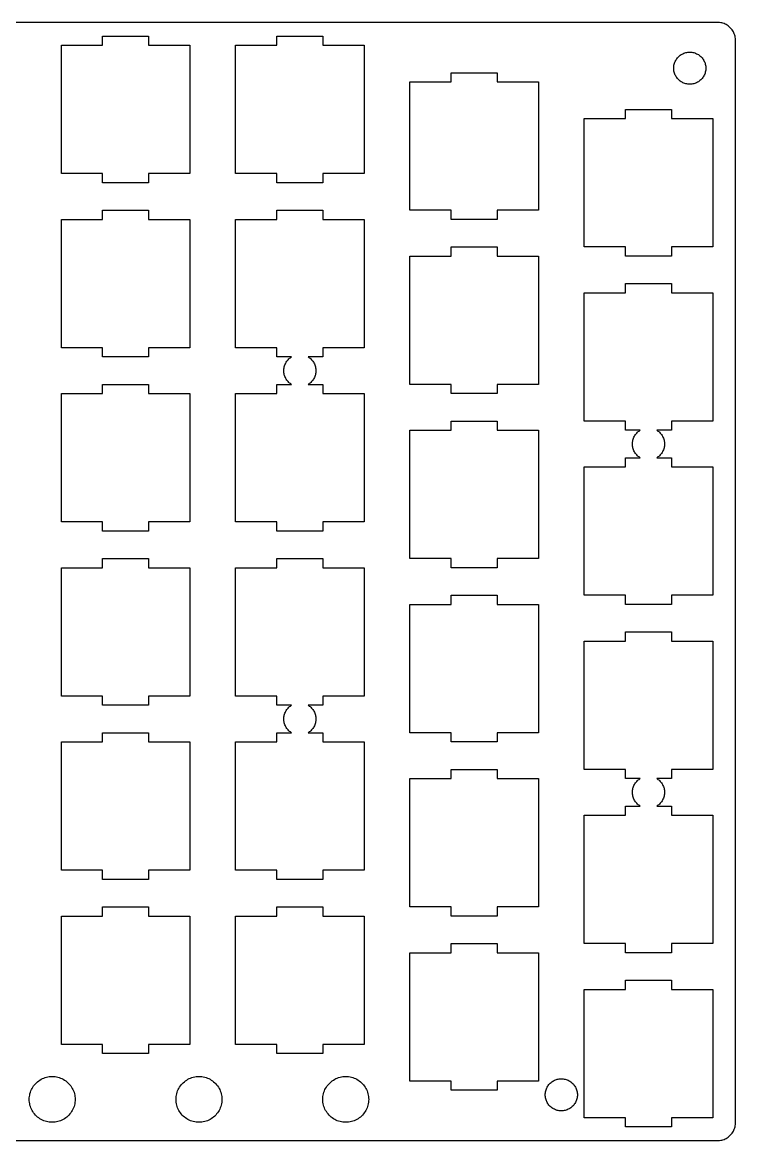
# Model space of a CAD drawing. Header units: metres. Extents: x 0 to 133, y 0 to 122.
# Drawn here: x 55.2 to 133, y 0 to 122 of the extents above; entities that cross this region are included whole.
import ezdxf

# ---------------------------------------------------------------- set-up
doc = ezdxf.new("R2010")
doc.units = ezdxf.units.M

msp = doc.modelspace()

# ---------------------------------------------------------------- linework, layer by layer
for p, q in [((131, 122), (2, 122)), ((131.126, 121.996), (131, 122)), ((131.251, 121.984), (131.126, 121.996)), ((131.375, 121.965), (131.251, 121.984)), ((131.497, 121.937), (131.375, 121.965)), ((131.618, 121.902), (131.497, 121.937)), ((131.736, 121.86), (131.618, 121.902)), ((131.852, 121.81), (131.736, 121.86)), ((131.964, 121.753), (131.852, 121.81)), ((132.072, 121.689), (131.964, 121.753)), ((132.176, 121.618), (132.072, 121.689)), ((132.275, 121.541), (132.176, 121.618)), ((132.369, 121.458), (132.275, 121.541)), ((132.458, 121.369), (132.369, 121.458)), ((132.541, 121.275), (132.458, 121.369)), ((132.618, 121.176), (132.541, 121.275)), ((132.689, 121.072), (132.618, 121.176)), ((132.753, 120.964), (132.689, 121.072)), ((132.81, 120.852), (132.753, 120.964)), ((132.86, 120.736), (132.81, 120.852)), ((64, 119.5), (64, 120.5)), ((64, 120.5), (69, 120.5)), ((69, 120.5), (69, 119.5)), ((83, 119.5), (83, 120.5)), ((83, 120.5), (88, 120.5)), ((88, 120.5), (88, 119.5)), ((132.902, 120.618), (132.86, 120.736)), ((132.937, 120.497), (132.902, 120.618)), ((132.965, 120.375), (132.937, 120.497)), ((132.984, 120.251), (132.965, 120.375)), ((132.996, 120.126), (132.984, 120.251)), ((133, 120), (132.996, 120.126)), ((133, 2), (133, 120)), ((59.5, 105.5), (59.5, 119.5)), ((59.5, 119.5), (64, 119.5)), ((69, 119.5), (73.5, 119.5)), ((73.5, 119.5), (73.5, 105.5)), ((78.5, 105.5), (78.5, 119.5)), ((78.5, 119.5), (83, 119.5)), ((88, 119.5), (92.5, 119.5)), ((92.5, 119.5), (92.5, 105.5)), ((126.802, 118.276), (126.885, 118.348)), ((126.885, 118.348), (126.971, 118.416)), ((126.971, 118.416), (127.062, 118.478)), ((127.062, 118.478), (127.157, 118.534)), ((127.157, 118.534), (127.255, 118.583)), ((127.255, 118.583), (127.356, 118.627)), ((127.356, 118.627), (127.459, 118.664)), ((127.459, 118.664), (127.565, 118.695)), ((127.565, 118.695), (127.672, 118.719)), ((127.672, 118.719), (127.781, 118.736)), ((127.781, 118.736), (127.89, 118.747)), ((127.89, 118.747), (128, 118.75)), ((128, 118.75), (128.11, 118.747)), ((128.11, 118.747), (128.219, 118.736)), ((128.219, 118.736), (128.328, 118.719)), ((128.328, 118.719), (128.435, 118.695)), ((128.435, 118.695), (128.541, 118.664)), ((128.541, 118.664), (128.644, 118.627)), ((128.644, 118.627), (128.745, 118.583)), ((128.745, 118.583), (128.843, 118.534)), ((128.843, 118.534), (128.938, 118.478)), ((128.938, 118.478), (129.029, 118.416)), ((129.029, 118.416), (129.115, 118.348)), ((129.115, 118.348), (129.198, 118.276)), ((126.253, 117.11), (126.264, 117.219)), ((126.264, 117.219), (126.281, 117.328)), ((126.281, 117.328), (126.305, 117.435)), ((126.305, 117.435), (126.336, 117.541)), ((126.336, 117.541), (126.373, 117.644)), ((126.373, 117.644), (126.417, 117.745)), ((126.417, 117.745), (126.466, 117.843)), ((126.466, 117.843), (126.522, 117.938)), ((126.522, 117.938), (126.584, 118.029)), ((126.584, 118.029), (126.652, 118.115)), ((126.652, 118.115), (126.724, 118.198)), ((126.724, 118.198), (126.802, 118.276)), ((129.198, 118.276), (129.276, 118.198)), ((129.276, 118.198), (129.348, 118.115)), ((129.348, 118.115), (129.416, 118.029)), ((129.416, 118.029), (129.478, 117.938)), ((129.478, 117.938), (129.534, 117.843)), ((129.534, 117.843), (129.583, 117.745)), ((129.583, 117.745), (129.627, 117.644)), ((129.627, 117.644), (129.664, 117.541)), ((129.664, 117.541), (129.695, 117.435)), ((129.695, 117.435), (129.719, 117.328)), ((129.719, 117.328), (129.736, 117.219)), ((129.736, 117.219), (129.747, 117.11)), ((102, 115.5), (102, 116.5)), ((102, 116.5), (107, 116.5)), ((107, 116.5), (107, 115.5)), ((126.25, 117), (126.253, 117.11)), ((126.253, 116.89), (126.25, 117)), ((126.264, 116.781), (126.253, 116.89)), ((126.281, 116.672), (126.264, 116.781)), ((126.305, 116.565), (126.281, 116.672)), ((126.336, 116.459), (126.305, 116.565)), ((126.373, 116.356), (126.336, 116.459)), ((126.417, 116.255), (126.373, 116.356)), ((126.466, 116.157), (126.417, 116.255)), ((126.522, 116.062), (126.466, 116.157)), ((126.584, 115.971), (126.522, 116.062)), ((126.652, 115.885), (126.584, 115.971)), ((129.416, 115.971), (129.348, 115.885)), ((129.478, 116.062), (129.416, 115.971)), ((129.534, 116.157), (129.478, 116.062)), ((129.583, 116.255), (129.534, 116.157)), ((129.627, 116.356), (129.583, 116.255)), ((129.664, 116.459), (129.627, 116.356)), ((129.695, 116.565), (129.664, 116.459)), ((129.719, 116.672), (129.695, 116.565)), ((129.736, 116.781), (129.719, 116.672)), ((129.747, 116.89), (129.736, 116.781)), ((129.747, 117.11), (129.75, 117)), ((129.75, 117), (129.747, 116.89)), ((97.5, 101.5), (97.5, 115.5)), ((97.5, 115.5), (102, 115.5)), ((107, 115.5), (111.5, 115.5)), ((111.5, 115.5), (111.5, 101.5)), ((126.724, 115.802), (126.652, 115.885)), ((126.802, 115.724), (126.724, 115.802)), ((126.885, 115.652), (126.802, 115.724)), ((126.971, 115.584), (126.885, 115.652)), ((127.062, 115.522), (126.971, 115.584)), ((127.157, 115.466), (127.062, 115.522)), ((127.255, 115.417), (127.157, 115.466)), ((127.356, 115.373), (127.255, 115.417)), ((127.459, 115.336), (127.356, 115.373)), ((127.565, 115.305), (127.459, 115.336)), ((127.672, 115.281), (127.565, 115.305)), ((127.781, 115.264), (127.672, 115.281)), ((127.89, 115.253), (127.781, 115.264)), ((128, 115.25), (127.89, 115.253)), ((128.11, 115.253), (128, 115.25)), ((128.219, 115.264), (128.11, 115.253)), ((128.328, 115.281), (128.219, 115.264)), ((128.435, 115.305), (128.328, 115.281)), ((128.541, 115.336), (128.435, 115.305)), ((128.644, 115.373), (128.541, 115.336)), ((128.745, 115.417), (128.644, 115.373)), ((128.843, 115.466), (128.745, 115.417)), ((128.938, 115.522), (128.843, 115.466)), ((129.029, 115.584), (128.938, 115.522)), ((129.115, 115.652), (129.029, 115.584)), ((129.198, 115.724), (129.115, 115.652)), ((129.276, 115.802), (129.198, 115.724)), ((129.348, 115.885), (129.276, 115.802)), ((121, 111.5), (121, 112.5)), ((121, 112.5), (126, 112.5)), ((126, 112.5), (126, 111.5)), ((116.5, 97.5), (116.5, 111.5)), ((116.5, 111.5), (121, 111.5)), ((126, 111.5), (130.5, 111.5)), ((130.5, 111.5), (130.5, 97.5)), ((64, 105.5), (59.5, 105.5)), ((64, 104.5), (64, 105.5)), ((73.5, 105.5), (69, 105.5)), ((69, 105.5), (69, 104.5)), ((83, 105.5), (78.5, 105.5)), ((83, 104.5), (83, 105.5)), ((92.5, 105.5), (88, 105.5)), ((88, 105.5), (88, 104.5)), ((69, 104.5), (64, 104.5)), ((88, 104.5), (83, 104.5)), ((64, 100.5), (64, 101.5)), ((64, 101.5), (69, 101.5)), ((69, 101.5), (69, 100.5)), ((83, 100.5), (83, 101.5)), ((83, 101.5), (88, 101.5)), ((88, 101.5), (88, 100.5)), ((102, 101.5), (97.5, 101.5)), ((102, 100.5), (102, 101.5)), ((111.5, 101.5), (107, 101.5)), ((107, 101.5), (107, 100.5)), ((59.5, 86.5), (59.5, 100.5)), ((59.5, 100.5), (64, 100.5)), ((69, 100.5), (73.5, 100.5)), ((73.5, 100.5), (73.5, 86.5)), ((78.5, 86.5), (78.5, 100.5)), ((78.5, 100.5), (83, 100.5)), ((88, 100.5), (92.5, 100.5)), ((92.5, 100.5), (92.5, 86.5)), ((107, 100.5), (102, 100.5)), ((97.5, 82.5), (97.5, 96.5)), ((97.5, 96.5), (102, 96.5)), ((102, 96.5), (102, 97.5)), ((102, 97.5), (107, 97.5)), ((107, 97.5), (107, 96.5)), ((107, 96.5), (111.5, 96.5)), ((111.5, 96.5), (111.5, 82.5)), ((121, 97.5), (116.5, 97.5)), ((121, 96.5), (121, 97.5)), ((126, 96.5), (121, 96.5)), ((130.5, 97.5), (126, 97.5)), ((126, 97.5), (126, 96.5)), ((121, 92.5), (121, 93.5)), ((121, 93.5), (126, 93.5)), ((126, 93.5), (126, 92.5)), ((116.5, 78.5), (116.5, 92.5)), ((116.5, 92.5), (121, 92.5)), ((126, 92.5), (130.5, 92.5)), ((130.5, 92.5), (130.5, 78.5)), ((64, 86.5), (59.5, 86.5)), ((64, 85.5), (64, 86.5)), ((69, 85.5), (64, 85.5)), ((73.5, 86.5), (69, 86.5)), ((69, 86.5), (69, 85.5)), ((83, 86.5), (78.5, 86.5)), ((83, 85.5), (83, 86.5)), ((84.6002, 85.5), (83, 85.5)), ((84.3845, 85.3484), (84.4714, 85.4158)), ((84.4714, 85.4158), (84.5623, 85.4776)), ((84.5623, 85.4776), (84.6002, 85.5)), ((88, 85.5), (86.3998, 85.5)), ((86.3998, 85.5), (86.4377, 85.4776)), ((86.4377, 85.4776), (86.5286, 85.4158)), ((86.5286, 85.4158), (86.6155, 85.3484)), ((92.5, 86.5), (88, 86.5)), ((88, 86.5), (88, 85.5)), ((83.7534, 84.1099), (83.7638, 84.2193)), ((83.7638, 84.2193), (83.781, 84.3279)), ((83.781, 84.3279), (83.805, 84.4352)), ((83.805, 84.4352), (83.8356, 84.5408)), ((83.8356, 84.5408), (83.8729, 84.6442)), ((83.8729, 84.6442), (83.9165, 84.7451)), ((83.9165, 84.7451), (83.9665, 84.8431)), ((83.9665, 84.8431), (84.0224, 84.9377)), ((84.0224, 84.9377), (84.0842, 85.0286)), ((84.0842, 85.0286), (84.1516, 85.1155)), ((84.1516, 85.1155), (84.2243, 85.198)), ((84.2243, 85.198), (84.302, 85.2757)), ((84.302, 85.2757), (84.3845, 85.3484)), ((86.6155, 85.3484), (86.698, 85.2757)), ((86.698, 85.2757), (86.7757, 85.198)), ((86.7757, 85.198), (86.8484, 85.1155)), ((86.8484, 85.1155), (86.9158, 85.0286)), ((86.9158, 85.0286), (86.9776, 84.9377)), ((86.9776, 84.9377), (87.0335, 84.8431)), ((87.0335, 84.8431), (87.0835, 84.7451)), ((87.0835, 84.7451), (87.1271, 84.6442)), ((87.1271, 84.6442), (87.1644, 84.5408)), ((87.1644, 84.5408), (87.195, 84.4352)), ((87.195, 84.4352), (87.219, 84.3279)), ((87.219, 84.3279), (87.2362, 84.2193)), ((87.2362, 84.2193), (87.2465, 84.1099)), ((83.75, 84), (83.7534, 84.1099)), ((83.7534, 83.8901), (83.75, 84)), ((83.7638, 83.7807), (83.7534, 83.8901)), ((83.781, 83.6721), (83.7638, 83.7807)), ((83.805, 83.5648), (83.781, 83.6721)), ((83.8356, 83.4592), (83.805, 83.5648)), ((83.8729, 83.3558), (83.8356, 83.4592)), ((83.9165, 83.2549), (83.8729, 83.3558)), ((83.9665, 83.1569), (83.9165, 83.2549)), ((84.0224, 83.0623), (83.9665, 83.1569)), ((84.0842, 82.9714), (84.0224, 83.0623)), ((84.1516, 82.8845), (84.0842, 82.9714)), ((86.9158, 82.9714), (86.8484, 82.8845)), ((86.9776, 83.0623), (86.9158, 82.9714)), ((87.0335, 83.1569), (86.9776, 83.0623)), ((87.0835, 83.2549), (87.0335, 83.1569)), ((87.1271, 83.3558), (87.0835, 83.2549)), ((87.1644, 83.4592), (87.1271, 83.3558)), ((87.195, 83.5648), (87.1644, 83.4592)), ((87.219, 83.6721), (87.195, 83.5648)), ((87.2362, 83.7807), (87.219, 83.6721)), ((87.2465, 83.8901), (87.2362, 83.7807)), ((87.2465, 84.1099), (87.25, 84)), ((87.25, 84), (87.2465, 83.8901)), ((64, 81.5), (64, 82.5)), ((64, 82.5), (69, 82.5)), ((69, 82.5), (69, 81.5)), ((83, 81.5), (83, 82.5)), ((83, 82.5), (84.6002, 82.5)), ((84.2243, 82.802), (84.1516, 82.8845)), ((84.302, 82.7243), (84.2243, 82.802)), ((84.3845, 82.6516), (84.302, 82.7243)), ((84.4714, 82.5842), (84.3845, 82.6516)), ((84.5623, 82.5224), (84.4714, 82.5842)), ((84.6002, 82.5), (84.5623, 82.5224)), ((86.4377, 82.5224), (86.3998, 82.5)), ((86.3998, 82.5), (88, 82.5)), ((86.5286, 82.5842), (86.4377, 82.5224)), ((86.6155, 82.6516), (86.5286, 82.5842)), ((86.698, 82.7243), (86.6155, 82.6516)), ((86.7757, 82.802), (86.698, 82.7243)), ((86.8484, 82.8845), (86.7757, 82.802)), ((88, 82.5), (88, 81.5)), ((102, 82.5), (97.5, 82.5)), ((102, 81.5), (102, 82.5)), ((111.5, 82.5), (107, 82.5)), ((107, 82.5), (107, 81.5)), ((59.5, 67.5), (59.5, 81.5)), ((59.5, 81.5), (64, 81.5)), ((69, 81.5), (73.5, 81.5)), ((73.5, 81.5), (73.5, 67.5)), ((78.5, 67.5), (78.5, 81.5)), ((78.5, 81.5), (83, 81.5)), ((88, 81.5), (92.5, 81.5)), ((92.5, 81.5), (92.5, 67.5)), ((107, 81.5), (102, 81.5)), ((102, 77.5), (102, 78.5)), ((102, 78.5), (107, 78.5)), ((107, 78.5), (107, 77.5)), ((121, 78.5), (116.5, 78.5)), ((121, 77.5), (121, 78.5)), ((130.5, 78.5), (126, 78.5)), ((126, 78.5), (126, 77.5)), ((97.5, 63.5), (97.5, 77.5)), ((97.5, 77.5), (102, 77.5)), ((107, 77.5), (111.5, 77.5)), ((111.5, 77.5), (111.5, 63.5)), ((122.6, 77.5), (121, 77.5)), ((121.966, 76.8431), (122.022, 76.9377)), ((122.022, 76.9377), (122.084, 77.0286)), ((122.084, 77.0286), (122.152, 77.1155)), ((122.152, 77.1155), (122.224, 77.198)), ((122.224, 77.198), (122.302, 77.2757)), ((122.302, 77.2757), (122.385, 77.3484)), ((122.385, 77.3484), (122.471, 77.4158)), ((122.471, 77.4158), (122.562, 77.4776)), ((122.562, 77.4776), (122.6, 77.5)), ((126, 77.5), (124.4, 77.5)), ((124.4, 77.5), (124.438, 77.4776)), ((124.438, 77.4776), (124.529, 77.4158)), ((124.529, 77.4158), (124.615, 77.3484)), ((124.615, 77.3484), (124.698, 77.2757)), ((124.698, 77.2757), (124.776, 77.198)), ((124.776, 77.198), (124.848, 77.1155)), ((124.848, 77.1155), (124.916, 77.0286)), ((124.916, 77.0286), (124.978, 76.9377)), ((124.978, 76.9377), (125.034, 76.8431)), ((121.75, 76), (121.753, 76.1099)), ((121.753, 75.8901), (121.75, 76)), ((121.753, 76.1099), (121.764, 76.2193)), ((121.764, 75.7807), (121.753, 75.8901)), ((121.764, 76.2193), (121.781, 76.3279)), ((121.781, 75.6721), (121.764, 75.7807)), ((121.781, 76.3279), (121.805, 76.4352)), ((121.805, 75.5648), (121.781, 75.6721)), ((121.805, 76.4352), (121.836, 76.5408)), ((121.836, 76.5408), (121.873, 76.6442)), ((121.873, 76.6442), (121.917, 76.7451)), ((121.917, 76.7451), (121.966, 76.8431)), ((125.034, 76.8431), (125.083, 76.7451)), ((125.083, 76.7451), (125.127, 76.6442)), ((125.127, 76.6442), (125.164, 76.5408)), ((125.164, 76.5408), (125.195, 76.4352)), ((125.195, 76.4352), (125.219, 76.3279)), ((125.219, 75.6721), (125.195, 75.5648)), ((125.219, 76.3279), (125.236, 76.2193)), ((125.236, 75.7807), (125.219, 75.6721)), ((125.236, 76.2193), (125.247, 76.1099)), ((125.247, 75.8901), (125.236, 75.7807)), ((125.247, 76.1099), (125.25, 76)), ((125.25, 76), (125.247, 75.8901)), ((121, 73.5), (121, 74.5)), ((121, 74.5), (122.6, 74.5)), ((121.836, 75.4592), (121.805, 75.5648)), ((121.873, 75.3558), (121.836, 75.4592)), ((121.917, 75.2549), (121.873, 75.3558)), ((121.966, 75.1569), (121.917, 75.2549)), ((122.022, 75.0623), (121.966, 75.1569)), ((122.084, 74.9714), (122.022, 75.0623)), ((122.152, 74.8845), (122.084, 74.9714)), ((122.224, 74.802), (122.152, 74.8845)), ((122.302, 74.7243), (122.224, 74.802)), ((122.385, 74.6516), (122.302, 74.7243)), ((122.471, 74.5842), (122.385, 74.6516)), ((122.562, 74.5224), (122.471, 74.5842)), ((122.6, 74.5), (122.562, 74.5224)), ((124.438, 74.5224), (124.4, 74.5)), ((124.4, 74.5), (126, 74.5)), ((124.529, 74.5842), (124.438, 74.5224)), ((124.615, 74.6516), (124.529, 74.5842)), ((124.698, 74.7243), (124.615, 74.6516)), ((124.776, 74.802), (124.698, 74.7243)), ((124.848, 74.8845), (124.776, 74.802)), ((124.916, 74.9714), (124.848, 74.8845)), ((124.978, 75.0623), (124.916, 74.9714)), ((125.034, 75.1569), (124.978, 75.0623)), ((125.083, 75.2549), (125.034, 75.1569)), ((125.127, 75.3558), (125.083, 75.2549)), ((125.164, 75.4592), (125.127, 75.3558)), ((125.195, 75.5648), (125.164, 75.4592)), ((126, 74.5), (126, 73.5)), ((116.5, 59.5), (116.5, 73.5)), ((116.5, 73.5), (121, 73.5)), ((126, 73.5), (130.5, 73.5)), ((130.5, 73.5), (130.5, 59.5)), ((64, 67.5), (59.5, 67.5)), ((64, 66.5), (64, 67.5)), ((73.5, 67.5), (69, 67.5)), ((69, 67.5), (69, 66.5)), ((83, 67.5), (78.5, 67.5)), ((83, 66.5), (83, 67.5)), ((92.5, 67.5), (88, 67.5)), ((88, 67.5), (88, 66.5)), ((69, 66.5), (64, 66.5)), ((88, 66.5), (83, 66.5)), ((64, 62.5), (64, 63.5)), ((64, 63.5), (69, 63.5)), ((69, 63.5), (69, 62.5)), ((83, 62.5), (83, 63.5)), ((83, 63.5), (88, 63.5)), ((88, 63.5), (88, 62.5)), ((102, 63.5), (97.5, 63.5)), ((102, 62.5), (102, 63.5)), ((111.5, 63.5), (107, 63.5)), ((107, 63.5), (107, 62.5)), ((59.5, 48.5), (59.5, 62.5)), ((59.5, 62.5), (64, 62.5)), ((69, 62.5), (73.5, 62.5)), ((73.5, 62.5), (73.5, 48.5)), ((78.5, 48.5), (78.5, 62.5)), ((78.5, 62.5), (83, 62.5)), ((88, 62.5), (92.5, 62.5)), ((92.5, 62.5), (92.5, 48.5)), ((107, 62.5), (102, 62.5)), ((102, 58.5), (102, 59.5)), ((102, 59.5), (107, 59.5)), ((107, 59.5), (107, 58.5)), ((121, 59.5), (116.5, 59.5)), ((121, 58.5), (121, 59.5)), ((130.5, 59.5), (126, 59.5)), ((126, 59.5), (126, 58.5)), ((97.5, 44.5), (97.5, 58.5)), ((97.5, 58.5), (102, 58.5)), ((107, 58.5), (111.5, 58.5)), ((111.5, 58.5), (111.5, 44.5)), ((126, 58.5), (121, 58.5)), ((121, 54.5), (121, 55.5)), ((121, 55.5), (126, 55.5)), ((126, 55.5), (126, 54.5)), ((116.5, 40.5), (116.5, 54.5)), ((116.5, 54.5), (121, 54.5)), ((126, 54.5), (130.5, 54.5)), ((130.5, 54.5), (130.5, 40.5)), ((64, 48.5), (59.5, 48.5)), ((64, 47.5), (64, 48.5)), ((73.5, 48.5), (69, 48.5)), ((69, 48.5), (69, 47.5)), ((83, 48.5), (78.5, 48.5)), ((83, 47.5), (83, 48.5)), ((92.5, 48.5), (88, 48.5)), ((88, 48.5), (88, 47.5)), ((69, 47.5), (64, 47.5)), ((84.6002, 47.5), (83, 47.5)), ((83.781, 46.3279), (83.805, 46.4352)), ((83.805, 46.4352), (83.8356, 46.5408)), ((83.8356, 46.5408), (83.8729, 46.6442)), ((83.8729, 46.6442), (83.9165, 46.7451)), ((83.9165, 46.7451), (83.9665, 46.8431)), ((83.9665, 46.8431), (84.0224, 46.9377)), ((84.0224, 46.9377), (84.0842, 47.0286)), ((84.0842, 47.0286), (84.1516, 47.1155)), ((84.1516, 47.1155), (84.2243, 47.198)), ((84.2243, 47.198), (84.302, 47.2757)), ((84.302, 47.2757), (84.3845, 47.3484)), ((84.3845, 47.3484), (84.4714, 47.4158)), ((84.4714, 47.4158), (84.5623, 47.4776)), ((84.5623, 47.4776), (84.6002, 47.5)), ((88, 47.5), (86.3998, 47.5)), ((86.3998, 47.5), (86.4377, 47.4776)), ((86.4377, 47.4776), (86.5286, 47.4158)), ((86.5286, 47.4158), (86.6155, 47.3484)), ((86.6155, 47.3484), (86.698, 47.2757)), ((86.698, 47.2757), (86.7757, 47.198)), ((86.7757, 47.198), (86.8484, 47.1155)), ((86.8484, 47.1155), (86.9158, 47.0286)), ((86.9158, 47.0286), (86.9776, 46.9377)), ((86.9776, 46.9377), (87.0335, 46.8431)), ((87.0335, 46.8431), (87.0835, 46.7451)), ((87.0835, 46.7451), (87.1271, 46.6442)), ((87.1271, 46.6442), (87.1644, 46.5408)), ((87.1644, 46.5408), (87.195, 46.4352)), ((87.195, 46.4352), (87.219, 46.3279)), ((83.75, 46), (83.7534, 46.1099)), ((83.7534, 45.8901), (83.75, 46)), ((83.7534, 46.1099), (83.7638, 46.2193)), ((83.7638, 45.7807), (83.7534, 45.8901)), ((83.7638, 46.2193), (83.781, 46.3279)), ((83.781, 45.6721), (83.7638, 45.7807)), ((83.805, 45.5648), (83.781, 45.6721)), ((83.8356, 45.4592), (83.805, 45.5648)), ((83.8729, 45.3558), (83.8356, 45.4592)), ((83.9165, 45.2549), (83.8729, 45.3558)), ((83.9665, 45.1569), (83.9165, 45.2549)), ((84.0224, 45.0623), (83.9665, 45.1569)), ((87.0335, 45.1569), (86.9776, 45.0623)), ((87.0835, 45.2549), (87.0335, 45.1569)), ((87.1271, 45.3558), (87.0835, 45.2549)), ((87.1644, 45.4592), (87.1271, 45.3558)), ((87.195, 45.5648), (87.1644, 45.4592)), ((87.219, 45.6721), (87.195, 45.5648)), ((87.219, 46.3279), (87.2362, 46.2193)), ((87.2362, 45.7807), (87.219, 45.6721)), ((87.2362, 46.2193), (87.2465, 46.1099)), ((87.2465, 45.8901), (87.2362, 45.7807)), ((87.2465, 46.1099), (87.25, 46)), ((87.25, 46), (87.2465, 45.8901)), ((64, 43.5), (64, 44.5)), ((64, 44.5), (69, 44.5)), ((69, 44.5), (69, 43.5)), ((83, 43.5), (83, 44.5)), ((83, 44.5), (84.6002, 44.5)), ((84.0842, 44.9714), (84.0224, 45.0623)), ((84.1516, 44.8845), (84.0842, 44.9714)), ((84.2243, 44.802), (84.1516, 44.8845)), ((84.302, 44.7243), (84.2243, 44.802)), ((84.3845, 44.6516), (84.302, 44.7243)), ((84.4714, 44.5842), (84.3845, 44.6516)), ((84.5623, 44.5224), (84.4714, 44.5842)), ((84.6002, 44.5), (84.5623, 44.5224)), ((86.4377, 44.5224), (86.3998, 44.5)), ((86.3998, 44.5), (88, 44.5)), ((86.5286, 44.5842), (86.4377, 44.5224)), ((86.6155, 44.6516), (86.5286, 44.5842)), ((86.698, 44.7243), (86.6155, 44.6516)), ((86.7757, 44.802), (86.698, 44.7243)), ((86.8484, 44.8845), (86.7757, 44.802)), ((86.9158, 44.9714), (86.8484, 44.8845)), ((86.9776, 45.0623), (86.9158, 44.9714)), ((88, 44.5), (88, 43.5)), ((102, 44.5), (97.5, 44.5)), ((102, 43.5), (102, 44.5)), ((111.5, 44.5), (107, 44.5)), ((107, 44.5), (107, 43.5)), ((59.5, 29.5), (59.5, 43.5)), ((59.5, 43.5), (64, 43.5)), ((69, 43.5), (73.5, 43.5)), ((73.5, 43.5), (73.5, 29.5)), ((78.5, 29.5), (78.5, 43.5)), ((78.5, 43.5), (83, 43.5)), ((88, 43.5), (92.5, 43.5)), ((92.5, 43.5), (92.5, 29.5)), ((107, 43.5), (102, 43.5)), ((102, 39.5), (102, 40.5)), ((102, 40.5), (107, 40.5)), ((107, 40.5), (107, 39.5)), ((121, 40.5), (116.5, 40.5)), ((121, 39.5), (121, 40.5)), ((130.5, 40.5), (126, 40.5)), ((126, 40.5), (126, 39.5)), ((97.5, 25.5), (97.5, 39.5)), ((97.5, 39.5), (102, 39.5)), ((107, 39.5), (111.5, 39.5)), ((111.5, 39.5), (111.5, 25.5)), ((122.6, 39.5), (121, 39.5)), ((122.084, 39.0286), (122.152, 39.1155)), ((122.152, 39.1155), (122.224, 39.198)), ((122.224, 39.198), (122.302, 39.2757)), ((122.302, 39.2757), (122.385, 39.3484)), ((122.385, 39.3484), (122.471, 39.4158)), ((122.471, 39.4158), (122.562, 39.4776)), ((122.562, 39.4776), (122.6, 39.5)), ((126, 39.5), (124.4, 39.5)), ((124.4, 39.5), (124.438, 39.4776)), ((124.438, 39.4776), (124.529, 39.4158)), ((124.529, 39.4158), (124.615, 39.3484)), ((124.615, 39.3484), (124.698, 39.2757)), ((124.698, 39.2757), (124.776, 39.198)), ((124.776, 39.198), (124.848, 39.1155)), ((124.848, 39.1155), (124.916, 39.0286)), ((121.75, 38), (121.753, 38.1099)), ((121.753, 37.8901), (121.75, 38)), ((121.753, 38.1099), (121.764, 38.2193)), ((121.764, 37.7807), (121.753, 37.8901)), ((121.764, 38.2193), (121.781, 38.3279)), ((121.781, 38.3279), (121.805, 38.4352)), ((121.805, 38.4352), (121.836, 38.5408)), ((121.836, 38.5408), (121.873, 38.6442)), ((121.873, 38.6442), (121.917, 38.7451)), ((121.917, 38.7451), (121.966, 38.8431)), ((121.966, 38.8431), (122.022, 38.9377)), ((122.022, 38.9377), (122.084, 39.0286)), ((124.916, 39.0286), (124.978, 38.9377)), ((124.978, 38.9377), (125.034, 38.8431)), ((125.034, 38.8431), (125.083, 38.7451)), ((125.083, 38.7451), (125.127, 38.6442)), ((125.127, 38.6442), (125.164, 38.5408)), ((125.164, 38.5408), (125.195, 38.4352)), ((125.195, 38.4352), (125.219, 38.3279)), ((125.219, 38.3279), (125.236, 38.2193)), ((125.236, 38.2193), (125.247, 38.1099)), ((125.247, 37.8901), (125.236, 37.7807)), ((125.247, 38.1099), (125.25, 38)), ((125.25, 38), (125.247, 37.8901)), ((121.781, 37.6721), (121.764, 37.7807)), ((121.805, 37.5648), (121.781, 37.6721)), ((121.836, 37.4592), (121.805, 37.5648)), ((121.873, 37.3558), (121.836, 37.4592)), ((121.917, 37.2549), (121.873, 37.3558)), ((121.966, 37.1569), (121.917, 37.2549)), ((122.022, 37.0623), (121.966, 37.1569)), ((122.084, 36.9714), (122.022, 37.0623)), ((122.152, 36.8845), (122.084, 36.9714)), ((122.224, 36.802), (122.152, 36.8845)), ((122.302, 36.7243), (122.224, 36.802)), ((122.385, 36.6516), (122.302, 36.7243)), ((122.471, 36.5842), (122.385, 36.6516)), ((124.615, 36.6516), (124.529, 36.5842)), ((124.698, 36.7243), (124.615, 36.6516)), ((124.776, 36.802), (124.698, 36.7243)), ((124.848, 36.8845), (124.776, 36.802)), ((124.916, 36.9714), (124.848, 36.8845)), ((124.978, 37.0623), (124.916, 36.9714)), ((125.034, 37.1569), (124.978, 37.0623)), ((125.083, 37.2549), (125.034, 37.1569)), ((125.127, 37.3558), (125.083, 37.2549)), ((125.164, 37.4592), (125.127, 37.3558)), ((125.195, 37.5648), (125.164, 37.4592)), ((125.219, 37.6721), (125.195, 37.5648)), ((125.236, 37.7807), (125.219, 37.6721)), ((116.5, 21.5), (116.5, 35.5)), ((116.5, 35.5), (121, 35.5)), ((121, 35.5), (121, 36.5)), ((121, 36.5), (122.6, 36.5)), ((122.562, 36.5224), (122.471, 36.5842)), ((122.6, 36.5), (122.562, 36.5224)), ((124.438, 36.5224), (124.4, 36.5)), ((124.4, 36.5), (126, 36.5)), ((124.529, 36.5842), (124.438, 36.5224)), ((126, 36.5), (126, 35.5)), ((126, 35.5), (130.5, 35.5)), ((130.5, 35.5), (130.5, 21.5)), ((64, 29.5), (59.5, 29.5)), ((64, 28.5), (64, 29.5)), ((73.5, 29.5), (69, 29.5)), ((69, 29.5), (69, 28.5)), ((83, 29.5), (78.5, 29.5)), ((83, 28.5), (83, 29.5)), ((92.5, 29.5), (88, 29.5)), ((88, 29.5), (88, 28.5)), ((69, 28.5), (64, 28.5)), ((88, 28.5), (83, 28.5)), ((59.5, 10.5), (59.5, 24.5)), ((59.5, 24.5), (64, 24.5)), ((64, 24.5), (64, 25.5)), ((64, 25.5), (69, 25.5)), ((69, 25.5), (69, 24.5)), ((69, 24.5), (73.5, 24.5)), ((73.5, 24.5), (73.5, 10.5)), ((78.5, 10.5), (78.5, 24.5)), ((78.5, 24.5), (83, 24.5)), ((83, 24.5), (83, 25.5)), ((83, 25.5), (88, 25.5)), ((88, 25.5), (88, 24.5)), ((88, 24.5), (92.5, 24.5)), ((92.5, 24.5), (92.5, 10.5)), ((102, 25.5), (97.5, 25.5)), ((102, 24.5), (102, 25.5)), ((107, 24.5), (102, 24.5)), ((111.5, 25.5), (107, 25.5)), ((107, 25.5), (107, 24.5)), ((102, 20.5), (102, 21.5)), ((102, 21.5), (107, 21.5)), ((107, 21.5), (107, 20.5)), ((121, 21.5), (116.5, 21.5)), ((121, 20.5), (121, 21.5)), ((130.5, 21.5), (126, 21.5)), ((126, 21.5), (126, 20.5)), ((97.5, 6.5), (97.5, 20.5)), ((97.5, 20.5), (102, 20.5)), ((107, 20.5), (111.5, 20.5)), ((111.5, 20.5), (111.5, 6.5)), ((126, 20.5), (121, 20.5)), ((121, 16.5), (121, 17.5)), ((121, 17.5), (126, 17.5)), ((126, 17.5), (126, 16.5)), ((116.5, 2.5), (116.5, 16.5)), ((116.5, 16.5), (121, 16.5)), ((126, 16.5), (130.5, 16.5)), ((130.5, 16.5), (130.5, 2.5)), ((64, 10.5), (59.5, 10.5)), ((64, 9.5), (64, 10.5)), ((73.5, 10.5), (69, 10.5)), ((69, 10.5), (69, 9.5)), ((83, 10.5), (78.5, 10.5)), ((83, 9.5), (83, 10.5)), ((92.5, 10.5), (88, 10.5)), ((88, 10.5), (88, 9.5)), ((69, 9.5), (64, 9.5)), ((88, 9.5), (83, 9.5)), ((56.5737, 6.09355), (56.6776, 6.21136)), ((56.6776, 6.21136), (56.7886, 6.32242)), ((56.7886, 6.32242), (56.9064, 6.42627)), ((56.9064, 6.42627), (57.0305, 6.52254)), ((57.0305, 6.52254), (57.1604, 6.61081)), ((57.1604, 6.61081), (57.2956, 6.69077)), ((57.2956, 6.69077), (57.4355, 6.76205)), ((57.4355, 6.76205), (57.5797, 6.82443)), ((57.5797, 6.82443), (57.7274, 6.87764)), ((57.7274, 6.87764), (57.8783, 6.92145)), ((57.8783, 6.92145), (58.0315, 6.9557)), ((58.0315, 6.9557), (58.1867, 6.98029)), ((58.1867, 6.98029), (58.343, 6.99506)), ((58.343, 6.99506), (58.5, 7)), ((58.5, 7), (58.657, 6.99506)), ((58.657, 6.99506), (58.8133, 6.98029)), ((58.8133, 6.98029), (58.9684, 6.9557)), ((58.9684, 6.9557), (59.1217, 6.92145)), ((59.1217, 6.92145), (59.2725, 6.87764)), ((59.2725, 6.87764), (59.4203, 6.82443)), ((59.4203, 6.82443), (59.5644, 6.76205)), ((59.5644, 6.76205), (59.7044, 6.69077)), ((59.7044, 6.69077), (59.8396, 6.61081)), ((59.8396, 6.61081), (59.9695, 6.52254)), ((59.9695, 6.52254), (60.0936, 6.42627)), ((60.0936, 6.42627), (60.2114, 6.32242)), ((60.2114, 6.32242), (60.3224, 6.21136)), ((60.3224, 6.21136), (60.4263, 6.09355)), ((72.5737, 6.09355), (72.6776, 6.21136)), ((72.6776, 6.21136), (72.7886, 6.32242)), ((72.7886, 6.32242), (72.9064, 6.42627)), ((72.9064, 6.42627), (73.0305, 6.52254)), ((73.0305, 6.52254), (73.1604, 6.61081)), ((73.1604, 6.61081), (73.2956, 6.69077)), ((73.2956, 6.69077), (73.4355, 6.76205)), ((73.4355, 6.76205), (73.5797, 6.82443)), ((73.5797, 6.82443), (73.7274, 6.87764)), ((73.7274, 6.87764), (73.8783, 6.92145)), ((73.8783, 6.92145), (74.0315, 6.9557)), ((74.0315, 6.9557), (74.1867, 6.98029)), ((74.1867, 6.98029), (74.343, 6.99506)), ((74.343, 6.99506), (74.5, 7)), ((74.5, 7), (74.657, 6.99506)), ((74.657, 6.99506), (74.8133, 6.98029)), ((74.8133, 6.98029), (74.9684, 6.9557)), ((74.9684, 6.9557), (75.1217, 6.92145)), ((75.1217, 6.92145), (75.2725, 6.87764)), ((75.2725, 6.87764), (75.4203, 6.82443)), ((75.4203, 6.82443), (75.5644, 6.76205)), ((75.5644, 6.76205), (75.7044, 6.69077)), ((75.7044, 6.69077), (75.8396, 6.61081)), ((75.8396, 6.61081), (75.9695, 6.52254)), ((75.9695, 6.52254), (76.0936, 6.42627)), ((76.0936, 6.42627), (76.2114, 6.32242)), ((76.2114, 6.32242), (76.3224, 6.21136)), ((76.3224, 6.21136), (76.4263, 6.09355)), ((88.5737, 6.09355), (88.6776, 6.21136)), ((88.6776, 6.21136), (88.7886, 6.32242)), ((88.7886, 6.32242), (88.9064, 6.42627)), ((88.9064, 6.42627), (89.0305, 6.52254)), ((89.0305, 6.52254), (89.1604, 6.61081)), ((89.1604, 6.61081), (89.2956, 6.69077)), ((89.2956, 6.69077), (89.4355, 6.76205)), ((89.4355, 6.76205), (89.5797, 6.82443)), ((89.5797, 6.82443), (89.7274, 6.87764)), ((89.7274, 6.87764), (89.8783, 6.92145)), ((89.8783, 6.92145), (90.0315, 6.9557)), ((90.0315, 6.9557), (90.1867, 6.98029)), ((90.1867, 6.98029), (90.343, 6.99506)), ((90.343, 6.99506), (90.5, 7)), ((90.5, 7), (90.657, 6.99506)), ((90.657, 6.99506), (90.8133, 6.98029)), ((90.8133, 6.98029), (90.9684, 6.9557)), ((90.9684, 6.9557), (91.1217, 6.92145)), ((91.1217, 6.92145), (91.2725, 6.87764)), ((91.2725, 6.87764), (91.4203, 6.82443)), ((91.4203, 6.82443), (91.5644, 6.76205)), ((91.5644, 6.76205), (91.7044, 6.69077)), ((91.7044, 6.69077), (91.8396, 6.61081)), ((91.8396, 6.61081), (91.9695, 6.52254)), ((91.9695, 6.52254), (92.0936, 6.42627)), ((92.0936, 6.42627), (92.2114, 6.32242)), ((92.2114, 6.32242), (92.3224, 6.21136)), ((92.3224, 6.21136), (92.4263, 6.09355)), ((102, 6.5), (97.5, 6.5)), ((102, 5.5), (102, 6.5)), ((111.5, 6.5), (107, 6.5)), ((107, 6.5), (107, 5.5)), ((112.584, 6.02861), (112.652, 6.11548)), ((112.652, 6.11548), (112.724, 6.19795)), ((112.724, 6.19795), (112.802, 6.27568)), ((112.802, 6.27568), (112.885, 6.34839)), ((112.885, 6.34839), (112.971, 6.41577)), ((112.971, 6.41577), (113.062, 6.47757)), ((113.062, 6.47757), (113.157, 6.53352)), ((113.157, 6.53352), (113.255, 6.58344)), ((113.255, 6.58344), (113.356, 6.62711)), ((113.356, 6.62711), (113.459, 6.66434)), ((113.459, 6.66434), (113.565, 6.69501)), ((113.565, 6.69501), (113.672, 6.71899)), ((113.672, 6.71899), (113.781, 6.73619)), ((113.781, 6.73619), (113.89, 6.74654)), ((113.89, 6.74654), (114, 6.75)), ((114, 6.75), (114.11, 6.74654)), ((114.11, 6.74654), (114.219, 6.73619)), ((114.219, 6.73619), (114.328, 6.71899)), ((114.328, 6.71899), (114.435, 6.69501)), ((114.435, 6.69501), (114.541, 6.66434)), ((114.541, 6.66434), (114.644, 6.62711)), ((114.644, 6.62711), (114.745, 6.58344)), ((114.745, 6.58344), (114.843, 6.53352)), ((114.843, 6.53352), (114.938, 6.47757)), ((114.938, 6.47757), (115.029, 6.41577)), ((115.029, 6.41577), (115.115, 6.34839)), ((115.115, 6.34839), (115.198, 6.27568)), ((115.198, 6.27568), (115.276, 6.19795)), ((115.276, 6.19795), (115.348, 6.11548)), ((115.348, 6.11548), (115.416, 6.02861)), ((56.0197, 4.81332), (56.0443, 4.96844)), ((56.0443, 4.96844), (56.0785, 5.12172)), ((56.0785, 5.12172), (56.1224, 5.27254)), ((56.1224, 5.27254), (56.1756, 5.4203)), ((56.1756, 5.4203), (56.2379, 5.56444)), ((56.2379, 5.56444), (56.3092, 5.70438)), ((56.3092, 5.70438), (56.3892, 5.83955)), ((56.3892, 5.83955), (56.4774, 5.96945)), ((56.4774, 5.96945), (56.5737, 6.09355)), ((60.4263, 6.09355), (60.5225, 5.96945)), ((60.5225, 5.96945), (60.6108, 5.83955)), ((60.6108, 5.83955), (60.6908, 5.70438)), ((60.6908, 5.70438), (60.7621, 5.56444)), ((60.7621, 5.56444), (60.8244, 5.4203)), ((60.8244, 5.4203), (60.8776, 5.27254)), ((60.8776, 5.27254), (60.9214, 5.12172)), ((60.9214, 5.12172), (60.9557, 4.96844)), ((60.9557, 4.96844), (60.9803, 4.81332)), ((72.0197, 4.81332), (72.0443, 4.96844)), ((72.0443, 4.96844), (72.0785, 5.12172)), ((72.0785, 5.12172), (72.1224, 5.27254)), ((72.1224, 5.27254), (72.1756, 5.4203)), ((72.1756, 5.4203), (72.2379, 5.56444)), ((72.2379, 5.56444), (72.3092, 5.70438)), ((72.3092, 5.70438), (72.3892, 5.83955)), ((72.3892, 5.83955), (72.4774, 5.96945)), ((72.4774, 5.96945), (72.5737, 6.09355)), ((76.4263, 6.09355), (76.5225, 5.96945)), ((76.5225, 5.96945), (76.6108, 5.83955)), ((76.6108, 5.83955), (76.6908, 5.70438)), ((76.6908, 5.70438), (76.7621, 5.56444)), ((76.7621, 5.56444), (76.8244, 5.4203)), ((76.8244, 5.4203), (76.8776, 5.27254)), ((76.8776, 5.27254), (76.9214, 5.12172)), ((76.9214, 5.12172), (76.9557, 4.96844)), ((76.9557, 4.96844), (76.9803, 4.81332)), ((88.0197, 4.81332), (88.0443, 4.96844)), ((88.0443, 4.96844), (88.0785, 5.12172)), ((88.0785, 5.12172), (88.1224, 5.27254)), ((88.1224, 5.27254), (88.1756, 5.4203)), ((88.1756, 5.4203), (88.2379, 5.56444)), ((88.2379, 5.56444), (88.3092, 5.70438)), ((88.3092, 5.70438), (88.3892, 5.83955)), ((88.3892, 5.83955), (88.4774, 5.96945)), ((88.4774, 5.96945), (88.5737, 6.09355)), ((92.4263, 6.09355), (92.5225, 5.96945)), ((92.5225, 5.96945), (92.6108, 5.83955)), ((92.6108, 5.83955), (92.6908, 5.70438)), ((92.6908, 5.70438), (92.7621, 5.56444)), ((92.7621, 5.56444), (92.8244, 5.4203)), ((92.8244, 5.4203), (92.8776, 5.27254)), ((92.8776, 5.27254), (92.9214, 5.12172)), ((92.9214, 5.12172), (92.9557, 4.96844)), ((92.9557, 4.96844), (92.9803, 4.81332)), ((107, 5.5), (102, 5.5)), ((112.25, 5), (112.253, 5.10988)), ((112.253, 4.89011), (112.25, 5)), ((112.253, 5.10988), (112.264, 5.21933)), ((112.264, 4.78065), (112.253, 4.89011)), ((112.264, 5.21933), (112.281, 5.32791)), ((112.281, 5.32791), (112.305, 5.4352)), ((112.305, 5.4352), (112.336, 5.54077)), ((112.336, 5.54077), (112.373, 5.64421)), ((112.373, 5.64421), (112.417, 5.7451)), ((112.417, 5.7451), (112.466, 5.84306)), ((112.466, 5.84306), (112.522, 5.93768)), ((112.522, 5.93768), (112.584, 6.02861)), ((115.416, 6.02861), (115.478, 5.93768)), ((115.478, 5.93768), (115.534, 5.84306)), ((115.534, 5.84306), (115.583, 5.7451)), ((115.583, 5.7451), (115.627, 5.64421)), ((115.627, 5.64421), (115.664, 5.54077)), ((115.664, 5.54077), (115.695, 5.4352)), ((115.695, 5.4352), (115.719, 5.32791)), ((115.719, 5.32791), (115.736, 5.21933)), ((115.736, 5.21933), (115.747, 5.10988)), ((115.747, 4.89011), (115.736, 4.78065)), ((115.747, 5.10988), (115.75, 5)), ((115.75, 5), (115.747, 4.89011)), ((56, 4.5), (56.0049, 4.65697)), ((56.0049, 4.34302), (56, 4.5)), ((56.0049, 4.65697), (56.0197, 4.81332)), ((56.0197, 4.18666), (56.0049, 4.34302)), ((56.0443, 4.03154), (56.0197, 4.18666)), ((56.0785, 3.87827), (56.0443, 4.03154)), ((56.1224, 3.72745), (56.0785, 3.87827)), ((56.1756, 3.57968), (56.1224, 3.72745)), ((60.8776, 3.72745), (60.8244, 3.57968)), ((60.9214, 3.87827), (60.8776, 3.72745)), ((60.9557, 4.03154), (60.9214, 3.87827)), ((60.9803, 4.18666), (60.9557, 4.03154)), ((60.9803, 4.81332), (60.9951, 4.65697)), ((60.9951, 4.34302), (60.9803, 4.18666)), ((60.9951, 4.65697), (61, 4.5)), ((61, 4.5), (60.9951, 4.34302)), ((72, 4.5), (72.0049, 4.65697)), ((72.0049, 4.34302), (72, 4.5)), ((72.0049, 4.65697), (72.0197, 4.81332)), ((72.0197, 4.18666), (72.0049, 4.34302)), ((72.0443, 4.03154), (72.0197, 4.18666)), ((72.0785, 3.87827), (72.0443, 4.03154)), ((72.1224, 3.72745), (72.0785, 3.87827)), ((72.1756, 3.57968), (72.1224, 3.72745)), ((76.8776, 3.72745), (76.8244, 3.57968)), ((76.9214, 3.87827), (76.8776, 3.72745)), ((76.9557, 4.03154), (76.9214, 3.87827)), ((76.9803, 4.18666), (76.9557, 4.03154)), ((76.9803, 4.81332), (76.9951, 4.65697)), ((76.9951, 4.34302), (76.9803, 4.18666)), ((76.9951, 4.65697), (77, 4.5)), ((77, 4.5), (76.9951, 4.34302)), ((88, 4.5), (88.0049, 4.65697)), ((88.0049, 4.34302), (88, 4.5)), ((88.0049, 4.65697), (88.0197, 4.81332)), ((88.0197, 4.18666), (88.0049, 4.34302)), ((88.0443, 4.03154), (88.0197, 4.18666)), ((88.0785, 3.87827), (88.0443, 4.03154)), ((88.1224, 3.72745), (88.0785, 3.87827)), ((88.1756, 3.57968), (88.1224, 3.72745)), ((92.8776, 3.72745), (92.8244, 3.57968)), ((92.9214, 3.87827), (92.8776, 3.72745)), ((92.9557, 4.03154), (92.9214, 3.87827)), ((92.9803, 4.18666), (92.9557, 4.03154)), ((92.9803, 4.81332), (92.9951, 4.65697)), ((92.9951, 4.34302), (92.9803, 4.18666)), ((92.9951, 4.65697), (93, 4.5)), ((93, 4.5), (92.9951, 4.34302)), ((112.281, 4.67207), (112.264, 4.78065)), ((112.305, 4.56479), (112.281, 4.67207)), ((112.336, 4.45921), (112.305, 4.56479)), ((112.373, 4.35577), (112.336, 4.45921)), ((112.417, 4.25488), (112.373, 4.35577)), ((112.466, 4.15692), (112.417, 4.25488)), ((112.522, 4.0623), (112.466, 4.15692)), ((112.584, 3.97137), (112.522, 4.0623)), ((112.652, 3.88451), (112.584, 3.97137)), ((112.724, 3.80203), (112.652, 3.88451)), ((112.802, 3.7243), (112.724, 3.80203)), ((112.885, 3.6516), (112.802, 3.7243)), ((115.198, 3.7243), (115.115, 3.6516)), ((115.276, 3.80203), (115.198, 3.7243)), ((115.348, 3.88451), (115.276, 3.80203)), ((115.416, 3.97137), (115.348, 3.88451)), ((115.478, 4.0623), (115.416, 3.97137)), ((115.534, 4.15692), (115.478, 4.0623)), ((115.583, 4.25488), (115.534, 4.15692)), ((115.627, 4.35577), (115.583, 4.25488)), ((115.664, 4.45921), (115.627, 4.35577)), ((115.695, 4.56479), (115.664, 4.45921)), ((115.719, 4.67207), (115.695, 4.56479)), ((115.736, 4.78065), (115.719, 4.67207)), ((56.2379, 3.43555), (56.1756, 3.57968)), ((56.3092, 3.29561), (56.2379, 3.43555)), ((56.3892, 3.16043), (56.3092, 3.29561)), ((56.4774, 3.03053), (56.3892, 3.16043)), ((56.5737, 2.90643), (56.4774, 3.03053)), ((56.6776, 2.78862), (56.5737, 2.90643)), ((56.7886, 2.67757), (56.6776, 2.78862)), ((56.9064, 2.57372), (56.7886, 2.67757)), ((57.0305, 2.47745), (56.9064, 2.57372)), ((57.1604, 2.38918), (57.0305, 2.47745)), ((59.9695, 2.47745), (59.8396, 2.38918)), ((60.0936, 2.57372), (59.9695, 2.47745)), ((60.2114, 2.67757), (60.0936, 2.57372)), ((60.3224, 2.78862), (60.2114, 2.67757)), ((60.4263, 2.90643), (60.3224, 2.78862)), ((60.5225, 3.03053), (60.4263, 2.90643)), ((60.6108, 3.16043), (60.5225, 3.03053)), ((60.6908, 3.29561), (60.6108, 3.16043)), ((60.7621, 3.43555), (60.6908, 3.29561)), ((60.8244, 3.57968), (60.7621, 3.43555)), ((72.2379, 3.43555), (72.1756, 3.57968)), ((72.3092, 3.29561), (72.2379, 3.43555)), ((72.3892, 3.16043), (72.3092, 3.29561)), ((72.4774, 3.03053), (72.3892, 3.16043)), ((72.5737, 2.90643), (72.4774, 3.03053)), ((72.6776, 2.78862), (72.5737, 2.90643)), ((72.7886, 2.67757), (72.6776, 2.78862)), ((72.9064, 2.57372), (72.7886, 2.67757)), ((73.0305, 2.47745), (72.9064, 2.57372)), ((73.1604, 2.38918), (73.0305, 2.47745)), ((75.9695, 2.47745), (75.8396, 2.38918)), ((76.0936, 2.57372), (75.9695, 2.47745)), ((76.2114, 2.67757), (76.0936, 2.57372)), ((76.3224, 2.78862), (76.2114, 2.67757)), ((76.4263, 2.90643), (76.3224, 2.78862)), ((76.5225, 3.03053), (76.4263, 2.90643)), ((76.6108, 3.16043), (76.5225, 3.03053)), ((76.6908, 3.29561), (76.6108, 3.16043)), ((76.7621, 3.43555), (76.6908, 3.29561)), ((76.8244, 3.57968), (76.7621, 3.43555)), ((88.2379, 3.43555), (88.1756, 3.57968)), ((88.3092, 3.29561), (88.2379, 3.43555)), ((88.3892, 3.16043), (88.3092, 3.29561)), ((88.4774, 3.03053), (88.3892, 3.16043)), ((88.5737, 2.90643), (88.4774, 3.03053)), ((88.6776, 2.78862), (88.5737, 2.90643)), ((88.7886, 2.67757), (88.6776, 2.78862)), ((88.9064, 2.57372), (88.7886, 2.67757)), ((89.0305, 2.47745), (88.9064, 2.57372)), ((89.1604, 2.38918), (89.0305, 2.47745)), ((91.9695, 2.47745), (91.8396, 2.38918)), ((92.0936, 2.57372), (91.9695, 2.47745)), ((92.2114, 2.67757), (92.0936, 2.57372)), ((92.3224, 2.78862), (92.2114, 2.67757)), ((92.4263, 2.90643), (92.3224, 2.78862)), ((92.5225, 3.03053), (92.4263, 2.90643)), ((92.6108, 3.16043), (92.5225, 3.03053)), ((92.6908, 3.29561), (92.6108, 3.16043)), ((92.7621, 3.43555), (92.6908, 3.29561)), ((92.8244, 3.57968), (92.7621, 3.43555)), ((112.971, 3.58421), (112.885, 3.6516)), ((113.062, 3.52242), (112.971, 3.58421)), ((113.157, 3.46646), (113.062, 3.52242)), ((113.255, 3.41655), (113.157, 3.46646)), ((113.356, 3.37288), (113.255, 3.41655)), ((113.459, 3.33565), (113.356, 3.37288)), ((113.565, 3.30498), (113.459, 3.33565)), ((113.672, 3.28099), (113.565, 3.30498)), ((113.781, 3.26379), (113.672, 3.28099)), ((113.89, 3.25345), (113.781, 3.26379)), ((114, 3.25), (113.89, 3.25345)), ((114.11, 3.25345), (114, 3.25)), ((114.219, 3.26379), (114.11, 3.25345)), ((114.328, 3.28099), (114.219, 3.26379)), ((114.435, 3.30498), (114.328, 3.28099)), ((114.541, 3.33565), (114.435, 3.30498)), ((114.644, 3.37288), (114.541, 3.33565)), ((114.745, 3.41655), (114.644, 3.37288)), ((114.843, 3.46646), (114.745, 3.41655)), ((114.938, 3.52242), (114.843, 3.46646)), ((115.029, 3.58421), (114.938, 3.52242)), ((115.115, 3.6516), (115.029, 3.58421)), ((121, 2.5), (116.5, 2.5)), ((121, 1.5), (121, 2.5)), ((130.5, 2.5), (126, 2.5)), ((126, 2.5), (126, 1.5)), ((57.2956, 2.30922), (57.1604, 2.38918)), ((57.4355, 2.23793), (57.2956, 2.30922)), ((57.5797, 2.17555), (57.4355, 2.23793)), ((57.7274, 2.12234), (57.5797, 2.17555)), ((57.8783, 2.07854), (57.7274, 2.12234)), ((58.0315, 2.04428), (57.8783, 2.07854)), ((58.1867, 2.0197), (58.0315, 2.04428)), ((58.343, 2.00493), (58.1867, 2.0197)), ((58.5, 2), (58.343, 2.00493)), ((58.657, 2.00493), (58.5, 2)), ((58.8133, 2.0197), (58.657, 2.00493)), ((58.9684, 2.04428), (58.8133, 2.0197)), ((59.1217, 2.07854), (58.9684, 2.04428)), ((59.2725, 2.12234), (59.1217, 2.07854)), ((59.4203, 2.17555), (59.2725, 2.12234)), ((59.5644, 2.23793), (59.4203, 2.17555)), ((59.7044, 2.30922), (59.5644, 2.23793)), ((59.8396, 2.38918), (59.7044, 2.30922)), ((73.2956, 2.30922), (73.1604, 2.38918)), ((73.4355, 2.23793), (73.2956, 2.30922)), ((73.5797, 2.17555), (73.4355, 2.23793)), ((73.7274, 2.12234), (73.5797, 2.17555)), ((73.8783, 2.07854), (73.7274, 2.12234)), ((74.0315, 2.04428), (73.8783, 2.07854)), ((74.1867, 2.0197), (74.0315, 2.04428)), ((74.343, 2.00493), (74.1867, 2.0197)), ((74.5, 2), (74.343, 2.00493)), ((74.657, 2.00493), (74.5, 2)), ((74.8133, 2.0197), (74.657, 2.00493)), ((74.9684, 2.04428), (74.8133, 2.0197)), ((75.1217, 2.07854), (74.9684, 2.04428)), ((75.2725, 2.12234), (75.1217, 2.07854)), ((75.4203, 2.17555), (75.2725, 2.12234)), ((75.5644, 2.23793), (75.4203, 2.17555)), ((75.7044, 2.30922), (75.5644, 2.23793)), ((75.8396, 2.38918), (75.7044, 2.30922)), ((89.2956, 2.30922), (89.1604, 2.38918)), ((89.4355, 2.23793), (89.2956, 2.30922)), ((89.5797, 2.17555), (89.4355, 2.23793)), ((89.7274, 2.12234), (89.5797, 2.17555)), ((89.8783, 2.07854), (89.7274, 2.12234)), ((90.0315, 2.04428), (89.8783, 2.07854)), ((90.1867, 2.0197), (90.0315, 2.04428)), ((90.343, 2.00493), (90.1867, 2.0197)), ((90.5, 2), (90.343, 2.00493)), ((90.657, 2.00493), (90.5, 2)), ((90.8133, 2.0197), (90.657, 2.00493)), ((90.9684, 2.04428), (90.8133, 2.0197)), ((91.1217, 2.07854), (90.9684, 2.04428)), ((91.2725, 2.12234), (91.1217, 2.07854)), ((91.4203, 2.17555), (91.2725, 2.12234)), ((91.5644, 2.23793), (91.4203, 2.17555)), ((91.7044, 2.30922), (91.5644, 2.23793)), ((91.8396, 2.38918), (91.7044, 2.30922)), ((126, 1.5), (121, 1.5)), ((132.81, 1.14844), (132.86, 1.26375)), ((132.86, 1.26375), (132.902, 1.38196)), ((132.902, 1.38196), (132.937, 1.50261)), ((132.937, 1.50261), (132.965, 1.62523)), ((132.965, 1.62523), (132.984, 1.74933)), ((132.984, 1.74933), (132.996, 1.8744)), ((132.996, 1.8744), (133, 2)), ((2, 0), (131, 0)), ((131, 0), (131.126, 0.00394)), ((131.126, 0.00394), (131.251, 0.01576)), ((131.251, 0.01576), (131.375, 0.03542)), ((131.375, 0.03542), (131.497, 0.06282)), ((131.497, 0.06282), (131.618, 0.09789)), ((131.618, 0.09789), (131.736, 0.14044)), ((131.736, 0.14044), (131.852, 0.19034)), ((131.852, 0.19034), (131.964, 0.24738)), ((131.964, 0.24738), (132.072, 0.31134)), ((132.072, 0.31134), (132.176, 0.38196)), ((132.176, 0.38196), (132.275, 0.45897)), ((132.275, 0.45897), (132.369, 0.54205)), ((132.369, 0.54205), (132.458, 0.63091)), ((132.458, 0.63091), (132.541, 0.72514)), ((132.541, 0.72514), (132.618, 0.82442)), ((132.618, 0.82442), (132.689, 0.92834)), ((132.689, 0.92834), (132.753, 1.03648)), ((132.753, 1.03648), (132.81, 1.14844))]:
    msp.add_line(p, q)

doc.saveas('drawing.dxf')
